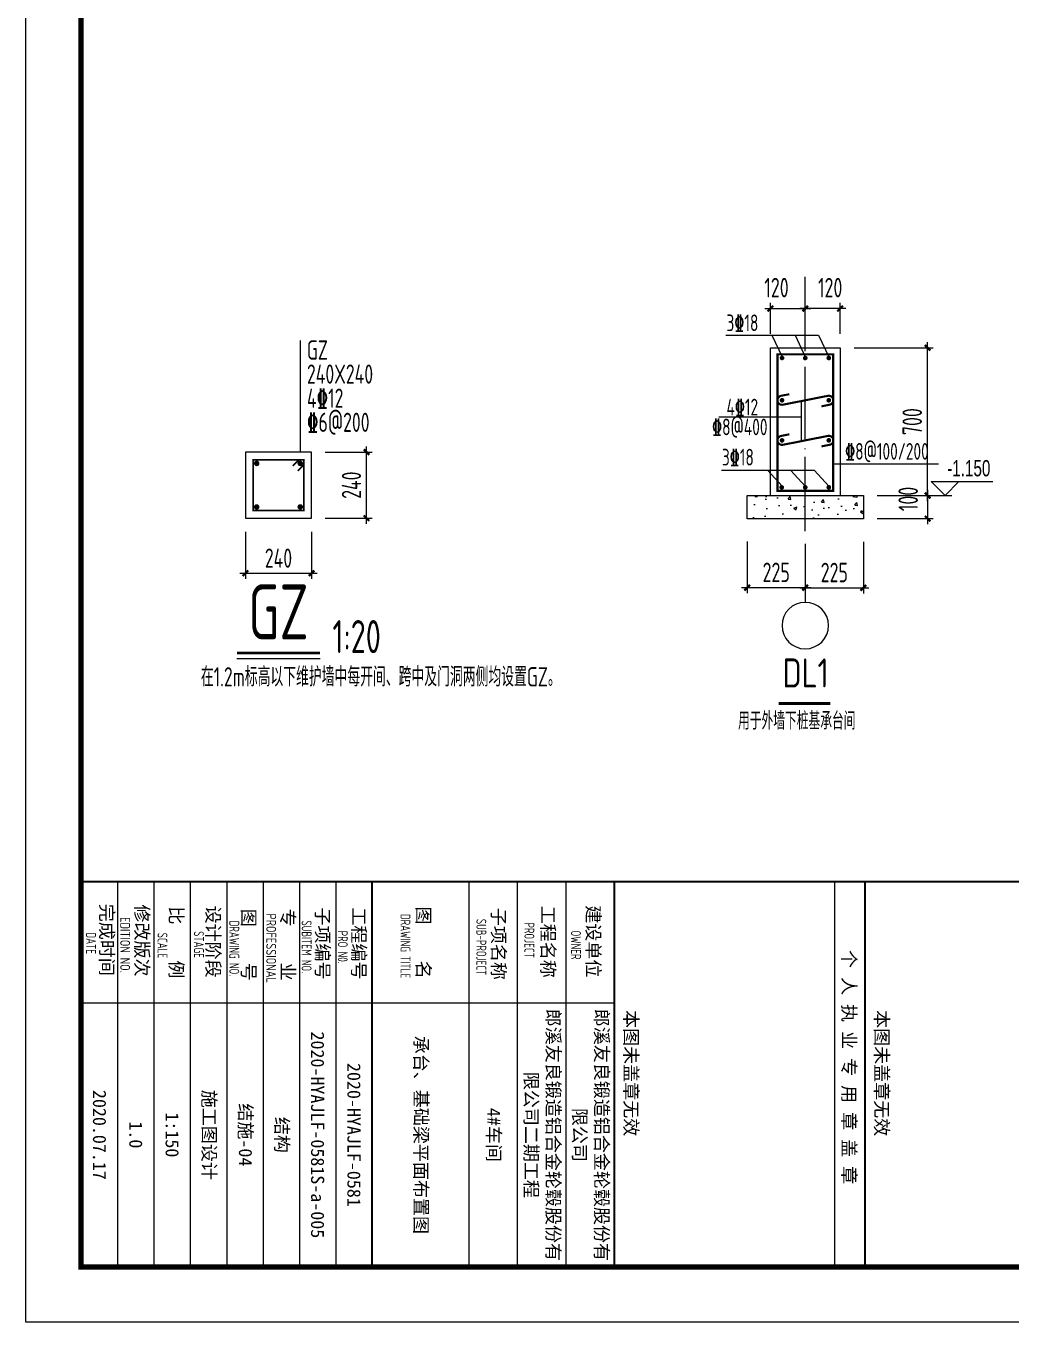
# Model space of a CAD drawing. Extents: x 14475413 to 15955882, y -732572 to -282951.
# Drawn here: x 14657709 to 14684534, y -624250 to -588937 of the extents above; entities that cross this region are included whole.
import ezdxf
from ezdxf.enums import TextEntityAlignment as Align

# ---------------------------------------------------------------- set-up
doc = ezdxf.new("R2010")
doc.units = 0
doc.header["$LTSCALE"] = 1000
doc.header["$MEASUREMENT"] = 0
doc.linetypes.add('DOTE', pattern=[2.42, 2, -0.2, 0.02, -0.2])
for name, color, linetype in [('3T_WOOD', 21, 'Continuous'), ('AXIS', 3, 'Continuous'), ('AXIS_TEXT', 7, 'Continuous'), ('COLU_DE', 7, 'Continuous'), ('COLU_DE_DIM', 3, 'Continuous'), ('COLU_DE_NUM', 7, 'Continuous'), ('COLU_DE_REIN', 1, 'Continuous'), ('COLU_DE_TEXT', 7, 'Continuous'), ('DOTE', 1, 'DOTE'), ('LZ_DIM', 3, 'Continuous'), ('LZ_HATCH', 253, 'Continuous'), ('LZ_LINE', 7, 'Continuous'), ('LZ_OTHER', 7, 'Continuous'), ('LZ_STEEL', 1, 'Continuous'), ('PUB_TEXT', 7, 'Continuous'), ('PUB_TITLE', 4, 'Continuous'), ('REIN', 1, 'Continuous'), ('TEXT', 7, 'Continuous'), ('THICK', 6, 'Continuous'), ('TK', 4, 'Continuous'), ('梁__实线', 4, 'Continuous'), ('灰土垫层', 215, 'Continuous')]:
    doc.layers.add(name, color=color, linetype=linetype)
doc.styles.add('COMPLEX', font='COMPLEX')
doc.styles.add('TSSD_Dimension', font='Tssdeng.shx', dxfattribs={"width": 0.7, "bigfont": 'hztxt.shx'})
doc.styles.add('TSSD_Label', font='tssdeng.shx', dxfattribs={"width": 0.7, "bigfont": 'hztxt.shx'})
doc.styles.add('TSSD_REIN', font='tssdeng.shx', dxfattribs={"width": 0.7, "bigfont": 'tssdchn.shx'})
doc.styles.add('图签宋体', font='', dxfattribs={"height": 300})
doc.styles.add('天和', font='天和字符.shx', dxfattribs={"width": 0.7, "bigfont": '天和汉字.shx'})
doc.styles.get('图签宋体').set_extended_font_data('NSimSun')
doc.dimstyles.new('TSSD_20_150', dxfattribs={"dimtxt": 525, "dimasz": 150, "dimexe": 150, "dimexo": 375, "dimgap": 150, "dimtad": 1, "dimdec": 0, "dimlfac": 0.133333, "dimzin": 0, "dimdsep": 46, "dimtxsty": 'TSSD_Dimension', "dimblk": 'ARCHTICK', "dimblk1": 'ARCHTICK', "dimblk2": 'ARCHTICK', "dimcen": 0, "dimdle": 150, "dimclrt": 7, "dimadec": 0, "dimazin": 0, "dimtfac": 1, "dimtdec": 0, "dimtix": 1, "dimtmove": 2, "dimatfit": 3, "dimfxl": 0, "dimtolj": 1, "dimtzin": 0, "dimarcsym": 0})
doc.dimstyles.new('TSSD_25_150', dxfattribs={"dimtxt": 525, "dimasz": 150, "dimexe": 150, "dimexo": 375, "dimgap": 150, "dimtad": 1, "dimdec": 0, "dimlfac": 0.166667, "dimzin": 0, "dimdsep": 46, "dimtxsty": 'TSSD_Dimension', "dimblk": 'ARCHTICK', "dimblk1": 'ARCHTICK', "dimblk2": 'ARCHTICK', "dimcen": 0, "dimdle": 150, "dimclrt": 7, "dimadec": 0, "dimazin": 0, "dimtfac": 1, "dimtdec": 0, "dimtix": 1, "dimtmove": 2, "dimatfit": 3, "dimfxl": 0, "dimtolj": 1, "dimtzin": 0, "dimarcsym": 0})

# ---------------------------------------------------------------- blocks, each defined once
blk = doc.blocks.new('GeYuanFrame_62714837', base_point=(20.09, 4.53))
at = {"layer": 'PUB_TITLE'}
blk.add_lwpolyline([(1013.09, 14.53), (1013.09, 111.33)], dxfattribs=at)
at = {"layer": 'TK'}
for p, q in [((991.09, 102.53), (1061.09, 102.53)), ((991.09, 93.73), (1061.09, 93.73)), ((991.09, 84.93), (1013.09, 84.93)), ((991.09, 84.93), (1061.09, 84.93)), ((991.09, 67.37), (1061.09, 67.37)), ((991.09, 67.33), (1061.09, 67.33)), ((991.09, 60.77), (1061.09, 60.77)), ((991.09, 54.17), (1061.09, 54.17)), ((991.09, 47.57), (1061.09, 47.57)), ((991.09, 40.97), (1061.09, 40.97)), ((991.09, 34.37), (1061.09, 34.37)), ((991.09, 27.77), (1061.09, 27.77)), ((991.09, 21.17), (1061.09, 21.17)), ((991.09, 14.53), (1061.09, 14.53))]:
    blk.add_line(p, q, dxfattribs=at)
blk.add_lwpolyline([(20.09, 4.53), (20.09, 598.53), (1071.09, 598.53), (1071.09, 4.53)], close=True, dxfattribs=at)
at = {"layer": 'TK', "const_width": 1}
blk.add_lwpolyline([(45.09, 588.53), (1061.09, 588.53), (1061.09, 14.53), (45.09, 14.53)], close=True, dxfattribs=at)
at = {"layer": 'TK'}
for points, const_width in [([(991.09, 588.53), (991.09, 14.53)], 0.4), ([(991.09, 156.83), (1061.09, 156.83)], 0.35), ([(991.09, 111.33), (1061.09, 111.33)], 0.35), ([(991.09, 67.37), (1061.09, 67.37)], 0.35)]:
    blk.add_lwpolyline(points, dxfattribs=dict(at, const_width=const_width))
blk.add_lwpolyline([(991.09, 151.33), (1061.09, 151.33)], dxfattribs=at)
at = {"layer": 'TK', "style": '图签宋体'}
for s, p in [('本图未盖章无效', (1014.43, 158.7)), ('个 人 执 业 专 用 章 盖 章', (1003.52, 152.77)), ('本图未盖章无效', (1014.43, 113.2)), ('建设单位', (995.39, 106.33)), ('工程名称', (995.47, 98.12)), ('子项名称', (995.85, 89.14)), ('图    名', (995.63, 75.5)), ('工程编号', (995.77, 63.77)), ('子项编号', (995.77, 57.19)), ('专    业', (996.01, 50.88)), ('图    号', (996.02, 43.77)), ('设计阶段', (995.45, 37.32)), ('比    例', (995.59, 30.63)), ('修改版次', (995.24, 24.41)), ('完成时间', (995.11, 18.02))]:
    blk.add_text(s, height=2.4, dxfattribs=at).set_placement(p)
at = {"layer": 'TK', "style": 'TSSD_REIN'}
for s, width, p in [('OWNER', 0.7, (999.98, 103.48)), ('PROJECT', 0.7, (998.52, 95.02)), ('SUB-PROJECT', 0.7, (997.86, 86.3)), ('DRAWING TITLE', 0.7, (996.97, 72.53)), ('PRO N0.', 0.7, (1000.01, 61.15)), ('SUBITEM NO.', 0.7, (998.15, 54.58)), ('PROFESSIONAL', 0.8, (996.88, 48.15)), ('DRAWING NO.', 0.7, (998.19, 41.45)), ('STAGE', 0.7, (1000.09, 35.03)), ('SCALE', 0.7, (1000.38, 28.42)), ('EDITION NO.', 0.8, (997.53, 21.64)), ('DATE', 0.7, (1000.33, 15.45))]:
    blk.add_text(s, height=1.8, dxfattribs=dict(at, width=width)).set_placement(p)
at = {"layer": 'TK', "char_height": 2.4, "width": 48, "attachment_point": 5, "style": '图签宋体'}
for s, insert in [('郎溪友良锻造铝合金轮毂股份有限公司', (1037.09, 106.93)), ('郎溪友良锻造铝合金轮毂股份有限公司二期工程', (1037.09, 98.13)), ('4#车间', (1037.09, 89.33)), ('承台、基础梁平面布置图', (1037.09, 76.13)), ('2020-HYAJLF-0581', (1037.09, 64.07)), ('2020-HYAJLF-0581S-a-005', (1037.09, 57.47)), ('结构', (1037.09, 50.87)), ('结施-04', (1037.09, 44.27)), ('施工图设计', (1037.09, 37.67)), ('1:150', (1037.09, 31.07)), ('1.0', (1037.09, 24.47)), ('2020.07.17', (1037.09, 17.88))]:
    blk.add_mtext(s, dxfattribs=dict(at, insert=insert))
blk = doc.blocks.new('_ArchTick')
at = {"color": 0, "linetype": 'ByBlock', "const_width": 0.4}
blk.add_lwpolyline([(-0.5, -0.5), (0.5, 0.5)], dxfattribs=at)
blk = doc.blocks.new('*D633')
at = {"layer": 'COLU_DE_DIM', "color": 0, "lineweight": -2}
for p, q in [((14946175, -415445), (14946175, -414615)), ((14947112, -415445), (14947112, -414615)), ((14946025, -414765), (14947262, -414765))]:
    blk.add_line(p, q, dxfattribs=at)
at = {"layer": 'Defpoints', "color": 0}
for p in [(14947112, -414765), (14946175, -415820), (14947112, -415820)]:
    blk.add_point(p, dxfattribs=at)
at = {"layer": 'COLU_DE_DIM', "color": 0, "lineweight": -2, "xscale": 150, "yscale": 150, "zscale": 150, "rotation": 180}
blk.add_blockref('_ArchTick', (14946175, -414765), dxfattribs=at)
at = {"layer": 'COLU_DE_DIM', "color": 0, "lineweight": -2, "xscale": 150, "yscale": 150, "zscale": 150}
blk.add_blockref('_ArchTick', (14947112, -414765), dxfattribs=at)
at = {"layer": 'COLU_DE_DIM', "color": 7, "insert": (14946339, -414202), "char_height": 525, "attachment_point": 5, "style": 'TSSD_Dimension'}
blk.add_mtext('\\A1;120', dxfattribs=at)
blk = doc.blocks.new('*D628')
at = {"layer": 'COLU_DE_DIM', "color": 0, "lineweight": -2}
for p, q in [((14950403, -419946), (14950403, -415670)), ((14948425, -415820), (14950553, -415820)), ((14949050, -419796), (14950553, -419796))]:
    blk.add_line(p, q, dxfattribs=at)
at = {"layer": 'Defpoints', "color": 0}
for p in [(14948050, -415820), (14950403, -415820), (14948675, -419796)]:
    blk.add_point(p, dxfattribs=at)
at = {"layer": 'COLU_DE_DIM', "color": 0, "lineweight": -2, "xscale": 150, "yscale": 150, "zscale": 150}
for p, rotation in [((14950403, -415820), 90), ((14950403, -419796), 270)]:
    blk.add_blockref('_ArchTick', p, dxfattribs=dict(at, rotation=rotation))
at = {"layer": 'COLU_DE_DIM', "color": 7, "insert": (14949990, -417808), "char_height": 525, "attachment_point": 5, "rotation": 90, "style": 'TSSD_Dimension'}
blk.add_mtext('\\A1;700', dxfattribs=at)
blk = doc.blocks.new('*D629')
at = {"layer": 'COLU_DE_DIM', "color": 0, "lineweight": -2}
for p, q in [((14947112, -415445), (14947112, -414615)), ((14948050, -415445), (14948050, -414615)), ((14948200, -414765), (14946962, -414765))]:
    blk.add_line(p, q, dxfattribs=at)
at = {"layer": 'Defpoints', "color": 0}
for p in [(14947112, -414765), (14947112, -415820), (14948050, -415820)]:
    blk.add_point(p, dxfattribs=at)
at = {"layer": 'COLU_DE_DIM', "color": 0, "lineweight": -2, "xscale": 150, "yscale": 150, "zscale": 150, "rotation": 180}
blk.add_blockref('_ArchTick', (14947112, -414765), dxfattribs=at)
at = {"layer": 'COLU_DE_DIM', "color": 0, "lineweight": -2, "xscale": 150, "yscale": 150, "zscale": 150}
blk.add_blockref('_ArchTick', (14948050, -414765), dxfattribs=at)
at = {"layer": 'COLU_DE_DIM', "color": 7, "insert": (14947783, -414202), "char_height": 525, "attachment_point": 5, "style": 'TSSD_Dimension'}
blk.add_mtext('\\A1;120', dxfattribs=at)
blk = doc.blocks.new('_AXISO')
blk.add_circle((0, 0), 0.5)
at = {"layer": 'AXIS_TEXT', "style": 'COMPLEX', "width": 1.041667}
blk.add_attdef('A', text='', height=0.56, dxfattribs=at).set_placement((-0.25, -0.28), (0.25, -0.28), align=Align.FIT)
blk = doc.blocks.new('*D630')
at = {"layer": 'COLU_DE_DIM', "color": 0, "lineweight": -2}
for p, q in [((14945550, -421030), (14945550, -422425)), ((14947112, -421092), (14947112, -422425)), ((14945400, -422275), (14947262, -422275))]:
    blk.add_line(p, q, dxfattribs=at)
at = {"layer": 'Defpoints', "color": 0}
for p in [(14945550, -420655), (14947112, -420717), (14947112, -422275)]:
    blk.add_point(p, dxfattribs=at)
at = {"layer": 'COLU_DE_DIM', "color": 0, "lineweight": -2, "xscale": 150, "yscale": 150, "zscale": 150, "rotation": 180}
blk.add_blockref('_ArchTick', (14945550, -422275), dxfattribs=at)
at = {"layer": 'COLU_DE_DIM', "color": 0, "lineweight": -2, "xscale": 150, "yscale": 150, "zscale": 150}
blk.add_blockref('_ArchTick', (14947112, -422275), dxfattribs=at)
at = {"layer": 'COLU_DE_DIM', "color": 7, "insert": (14946331, -421862), "char_height": 525, "attachment_point": 5, "style": 'TSSD_Dimension'}
blk.add_mtext('\\A1;225', dxfattribs=at)
blk = doc.blocks.new('*D631')
at = {"layer": 'COLU_DE_DIM', "color": 0, "lineweight": -2}
for p, q in [((14947112, -421092), (14947112, -422430)), ((14948675, -421041), (14948675, -422430)), ((14946962, -422280), (14948825, -422280))]:
    blk.add_line(p, q, dxfattribs=at)
at = {"layer": 'Defpoints', "color": 0}
for p in [(14947112, -420717), (14948675, -420666), (14948675, -422280)]:
    blk.add_point(p, dxfattribs=at)
at = {"layer": 'COLU_DE_DIM', "color": 0, "lineweight": -2, "xscale": 150, "yscale": 150, "zscale": 150, "rotation": 180}
blk.add_blockref('_ArchTick', (14947112, -422280), dxfattribs=at)
at = {"layer": 'COLU_DE_DIM', "color": 0, "lineweight": -2, "xscale": 150, "yscale": 150, "zscale": 150}
blk.add_blockref('_ArchTick', (14948675, -422280), dxfattribs=at)
at = {"layer": 'COLU_DE_DIM', "color": 7, "insert": (14947894, -421867), "char_height": 525, "attachment_point": 5, "style": 'TSSD_Dimension'}
blk.add_mtext('\\A1;225', dxfattribs=at)
blk = doc.blocks.new('*D632')
at = {"layer": 'COLU_DE_DIM', "color": 0, "lineweight": -2}
for p, q in [((14950104, -419792), (14950253, -419792)), ((14950403, -419642), (14950403, -420568)), ((14949050, -420418), (14950553, -420418))]:
    blk.add_line(p, q, dxfattribs=at)
at = {"layer": 'Defpoints', "color": 0}
for p in [(14950479, -419792), (14948675, -420418), (14950403, -420418)]:
    blk.add_point(p, dxfattribs=at)
at = {"layer": 'COLU_DE_DIM', "color": 0, "lineweight": -2, "xscale": 150, "yscale": 150, "zscale": 150}
for p, rotation in [((14950403, -419792), 90), ((14950403, -420418), 270)]:
    blk.add_blockref('_ArchTick', p, dxfattribs=dict(at, rotation=rotation))
at = {"layer": 'COLU_DE_DIM', "color": 7, "insert": (14949881, -419888), "char_height": 525, "attachment_point": 5, "rotation": 90, "style": 'TSSD_Dimension'}
blk.add_mtext('\\A1;100', dxfattribs=at)
blk = doc.blocks.new('*D663')
at = {"layer": 'COLU_DE_DIM', "color": 0, "lineweight": -2}
for p, q in [((14665861, -600549), (14667136, -600549)), ((14666986, -602499), (14666986, -600399)), ((14665861, -602349), (14667136, -602349))]:
    blk.add_line(p, q, dxfattribs=at)
at = {"layer": 'Defpoints', "color": 0}
for p in [(14665486, -600549), (14666986, -600549), (14665486, -602349)]:
    blk.add_point(p, dxfattribs=at)
at = {"layer": 'COLU_DE_DIM', "color": 0, "lineweight": -2, "xscale": 150, "yscale": 150, "zscale": 150}
for p, rotation in [((14666986, -600549), 90), ((14666986, -602349), 270)]:
    blk.add_blockref('_ArchTick', p, dxfattribs=dict(at, rotation=rotation))
at = {"layer": 'COLU_DE_DIM', "color": 7, "insert": (14666573, -601449), "char_height": 525, "attachment_point": 5, "rotation": 90, "style": 'TSSD_Dimension'}
blk.add_mtext('\\A1;240', dxfattribs=at)
blk = doc.blocks.new('*D664')
at = {"layer": 'COLU_DE_DIM', "color": 0, "lineweight": -2}
for p, q in [((14663686, -602724), (14663686, -603999)), ((14665486, -602724), (14665486, -603999)), ((14663536, -603849), (14665636, -603849))]:
    blk.add_line(p, q, dxfattribs=at)
at = {"layer": 'Defpoints', "color": 0}
for p in [(14663686, -602349), (14665486, -602349), (14665486, -603849)]:
    blk.add_point(p, dxfattribs=at)
at = {"layer": 'COLU_DE_DIM', "color": 0, "lineweight": -2, "xscale": 150, "yscale": 150, "zscale": 150, "rotation": 180}
blk.add_blockref('_ArchTick', (14663686, -603849), dxfattribs=at)
at = {"layer": 'COLU_DE_DIM', "color": 0, "lineweight": -2, "xscale": 150, "yscale": 150, "zscale": 150}
blk.add_blockref('_ArchTick', (14665486, -603849), dxfattribs=at)
at = {"layer": 'COLU_DE_DIM', "color": 7, "insert": (14664586, -603437), "char_height": 525, "attachment_point": 5, "style": 'TSSD_Dimension'}
blk.add_mtext('\\A1;240', dxfattribs=at)
blk = doc.blocks.new('Q23131232131')
at = {"layer": 'LZ_HATCH', "ltscale": 0.01}
h = blk.add_hatch(dxfattribs=at)
h.set_pattern_fill('AR-CONC', color=256, scale=125, style=0)
h.set_pattern_definition([(50, (14715636.9, -587608.9), (896.5752, -78.4402), [93.75, -1031.25]), (355, (14715636.9, -587608.9), (-173.4392, 940.2402), [75, -825]), (100.4514, (14715711.6, -587615.45), (723.1367, 861.7994), [79.6752, -876.4276]), (46.1842, (14715636.9, -587358.9), (1334.0513, -206.8988), [140.625, -1546.875]), (96.6356, (14715748, -587376.2), (1168.3284, 1217.6473), [119.513, -1314.641]), (351.1842, (14715636.9, -587358.9), (1168.3274, 1217.648), [112.5, -1237.5]), (21, (14715761.9, -587421.4), (746.1338, -503.2736), [93.75, -1031.25]), (326, (14715761.9, -587421.4), (304.1442, 906.4376), [75, -825]), (71.4514, (14715824.1, -587463.35), (1050.2783, 403.163), [79.6752, -876.4276]), (37.5, (14715636.88, -587608.9), (15.19982, 416.1173), [0, -815, 0, -837.5, 0, -828.125]), (7.5, (14715636.9, -587608.9), (328.8369, 493.01464), [0, -477.5, 0, -796.25, 0, -315.625]), (327.5, (14715358.13, -587608.9), (667.27805, -28.1936), [0, -312.5, 0, -975, 0, -1293.75]), (317.5, (14715233.13, -587608.9), (728.9827, 125.1312), [0, -406.25, 0, -647.5, 0, -918.75])])
h.paths.add_polyline_path([(14945550, -419792.1), (14948675, -419792.1), (14948675, -420420.8), (14945550, -420420.8)])
at = {"color": 2}
blk.add_line((14947862.5, -418942), (14950696.1, -418942), dxfattribs=at)
at = {"layer": 'AXIS'}
blk.add_line((14947112.5, -421091.6), (14947112.5, -422670.5), dxfattribs=at)
at = {"layer": 'DOTE', "linetype": 'DOTE'}
blk.add_line((14947112.5, -420752.6), (14947112.5, -413846.1), dxfattribs=at)
at = {"layer": 'LZ_DIM', "ltscale": 0.01}
blk.add_line((14950483.1, -419795.8), (14951052.5, -419795.8), dxfattribs=at)
at = {"layer": 'LZ_LINE', "linetype": 'Continuous'}
for p, q in [((14946175, -419792.1), (14946175, -415819.6)), ((14946175, -415819.6), (14948050, -415819.6)), ((14948050, -415819.6), (14948050, -419794.1))]:
    blk.add_line(p, q, dxfattribs=at)
at = {"layer": 'LZ_OTHER'}
for p, q in [((14944977.7, -415483.7), (14947471.5, -415483.7)), ((14946212.9, -415483.7), (14946487.4, -416064.9)), ((14946837.9, -415483.7), (14947112.4, -416064.9)), ((14947471.5, -415483.7), (14947745.3, -416063.4)), ((14947011.1, -418328.7), (14947011.1, -417253.6)), ((14947011.1, -417685.8), (14944785, -417685.8)), ((14947360.8, -419124.6), (14944863.8, -419124.6)), ((14946102.2, -419124.6), (14946487.4, -419545.8)), ((14946727.2, -419124.6), (14947112.4, -419545.8)), ((14947360.8, -419124.6), (14947745.3, -419544.3))]:
    blk.add_line(p, q, dxfattribs=at)
at = {"layer": 'LZ_STEEL', "color": 4, "const_width": 62.5}
blk.add_lwpolyline([(14946362.5, -415996.7), (14947862.5, -415996.7), (14947862.5, -419670.8), (14946362.5, -419670.8), (14946362.5, -415996.7)], dxfattribs=at)
for points in [[(14946487.5, -416063.4, 1), (14946487.5, -416125.9, 1)], [(14947112.5, -416064.7, 1), (14947112.5, -416127.2, 1)], [(14947745.3, -416063.4, 1), (14947745.3, -416125.9, 1)], [(14946487.5, -417201.5, 1), (14946487.5, -417264, 1)], [(14947745.3, -417201.5, 1), (14947745.3, -417264, 1)], [(14946487.5, -418280.2, 1), (14946487.5, -418342.7, 1)], [(14947745.3, -418280.2, 1), (14947745.3, -418342.7, 1)], [(14946479.2, -419545.8, 1), (14946479.2, -419608.3, 1)], [(14947112.5, -419545.8, 1), (14947112.5, -419608.3, 1)], [(14947745.3, -419544.3, 1), (14947745.3, -419606.8, 1)]]:
    blk.add_lwpolyline(points, format="xyb", close=True, dxfattribs=at)
at = {"layer": 'PUB_TEXT', "color": 7}
for p, q in [((14950496.4, -419420.8), (14951246.4, -419420.8)), ((14950871.4, -419795.8), (14950496.4, -419420.8)), ((14951246.4, -419420.8), (14950871.4, -419795.8)), ((14950871.4, -419420.8), (14952161.4, -419420.8))]:
    blk.add_line(p, q, dxfattribs=at)
at = {"layer": 'REIN', "color": 4, "const_width": 56.2}
for points in [[(14946684.6, -417069.6), (14946463.9, -417113.2, 0.9997835), (14946511, -417352.4), (14947721.7, -417113.2, -1.0002165), (14947768.9, -417352.4), (14947548.2, -417396)], [(14946684.6, -418148.3), (14946463.9, -418191.9, 0.9997835), (14946511, -418431), (14947721.7, -418191.9, -1.0002165), (14947768.9, -418431), (14947548.2, -418474.6)]]:
    blk.add_lwpolyline(points, format="xyb", dxfattribs=at)
at = {"layer": 'THICK', "const_width": 78.1}
blk.add_lwpolyline([(14946400.8, -425390.8), (14947785.5, -425390.8)], dxfattribs=at)
at = {"layer": '梁__实线'}
blk.add_lwpolyline([(14945550, -419792.1), (14948675, -419792.1), (14948675, -420420.8), (14945550, -420420.8)], close=True, dxfattribs=at)
at = {"layer": '灰土垫层'}
for p, q in [((14945550, -420422.4), (14945550, -419792.1)), ((14948675, -419795.8), (14948675, -420420.8)), ((14948675, -420420.8), (14945550, -420422.4))]:
    blk.add_line(p, q, dxfattribs=at)
at = {"layer": 'AXIS', "xscale": -1250, "yscale": 1250, "zscale": 1250, "rotation": 180}
blk.add_blockref('_AXISO', (14947112.5, -423295.5), dxfattribs=at)
at = {"layer": 'PUB_TEXT', "style": 'TSSD_REIN', "width": 0.7}
for s, p in [('3\x8418', (14944993.4, -415374.2)), ('4\x8412', (14944993.4, -417640.5)), ('\x848@400', (14944606.4, -418175)), ('\x848@100/200', (14948185, -418832.7)), ('3\x8418', (14944871.1, -418988.8))]:
    blk.add_text(s, height=450, dxfattribs=at).set_placement(p)
at = {"layer": 'PUB_TEXT', "color": 7, "width": 0.7}
for s, height, style, p in [('-1.150', 437.5, '天和', (14951510.8, -419060.3)), ('用于外墙下桩基承台间', 475, 'TSSD_REIN', (14946884.4, -425834))]:
    blk.add_text(s, height=height, dxfattribs=dict(at, style=style)).set_placement(p, align=Align.MIDDLE)
at = {"layer": 'TEXT', "style": 'TSSD_REIN', "width": 0.8}
blk.add_text('DL1', height=781.25, dxfattribs=at).set_placement((14947121.5, -425195.4, 5437.6), align=Align.BOTTOM_CENTER)
at = {"layer": 'COLU_DE_DIM'}
dim = blk.add_linear_dim(base=(14947112.5, -414764.9), p1=(14946175, -415819.6), p2=(14947112.5, -415819.6), text='120', dimstyle='TSSD_25_150', dxfattribs=at)
dim.commit()
dim.dimension.update_dxf_attribs({"geometry": '*D633', "text_midpoint": (14946339.4, -414202.4), "dimtype": 128})
for base, p1, p2, angle, text, picture, middle in [((14947112.5, -414764.9), (14948050, -415819.6), (14947112.5, -415819.6), 180, '120', '*D629', (14947783.5, -414202.4)), ((14950402.6, -420417.7), (14950479.1, -419792), (14948675, -420417.7), 90, '100', '*D632', (14949880.6, -419888.3))]:
    dim = blk.add_linear_dim(base=base, p1=p1, p2=p2, angle=angle, text=text, dimstyle='TSSD_25_150', dxfattribs=at)
    dim.commit()
    dim.dimension.update_dxf_attribs({"geometry": picture, "text_midpoint": middle, "dimtype": 128})
dim = blk.add_linear_dim(base=(14950402.6, -415819.6), p1=(14948675, -419795.8), p2=(14948050, -415819.6), angle=90, text='700', dimstyle='TSSD_25_150', dxfattribs=at)
dim.commit()
dim.dimension.update_dxf_attribs({"geometry": '*D628', "text_midpoint": (14949990.1, -417807.7)})
for base, p1, p2, picture, middle in [((14947112.5, -422274.6), (14945550, -420654.7), (14947112.5, -420716.6), '*D630', (14946331.2, -421862.1)), ((14948675, -422279.9), (14947112.5, -420716.6), (14948675, -420665.6), '*D631', (14947893.7, -421867.4))]:
    dim = blk.add_linear_dim(base=base, p1=p1, p2=p2, text='225', dimstyle='TSSD_25_150', dxfattribs=at)
    dim.commit()
    dim.dimension.update_dxf_attribs({"geometry": picture, "text_midpoint": middle})

msp = doc.modelspace()

# ---------------------------------------------------------------- linework, layer by layer
at = {"layer": 'COLU_DE'}
msp.add_lwpolyline([(14665485.8, -600549.4), (14663685.8, -600549.4), (14663685.8, -602349.4), (14665485.8, -602349.4)], close=True, dxfattribs=at)
at = {"layer": 'COLU_DE_NUM'}
msp.add_line((14663455, -606174.4), (14665716.6, -606174.4), dxfattribs=at)
at = {"layer": 'COLU_DE_NUM', "const_width": 75}
msp.add_lwpolyline([(14663455, -606024.4), (14665716.6, -606024.4)], dxfattribs=at)
at = {"layer": 'COLU_DE_REIN', "const_width": 45}
msp.add_lwpolyline([(14665111.8, -601061.4), (14665275.8, -600897.3), (14665275.8, -600759.4), (14663895.8, -600759.4), (14663895.8, -602139.4), (14665275.8, -602139.4), (14665275.8, -600759.4), (14665137.9, -600759.4), (14664973.9, -600923.5)], dxfattribs=at)
at = {"layer": 'COLU_DE_REIN', "const_width": 75}
for points in [[(14663955.8, -600856.9, 1), (14664030.8, -600856.9, 1)], [(14665140.8, -600856.9, 1), (14665215.8, -600856.9, 1)], [(14663955.8, -602041.9, 1), (14664030.8, -602041.9, 1)], [(14665140.8, -602041.9, 1), (14665215.8, -602041.9, 1)]]:
    msp.add_lwpolyline(points, format="xyb", close=True, dxfattribs=at)
at = {"layer": 'COLU_DE_TEXT'}
msp.add_line((14665185.8, -600549.4), (14665185.8, -597504.4), dxfattribs=at)

# ---------------------------------------------------------------- block references
at = {"xscale": 150, "yscale": 150, "zscale": 150, "rotation": 270}
msp.add_blockref('GeYuanFrame_62714837', (14657709.1, -466600), dxfattribs=at)
at = {"layer": '3T_WOOD', "xscale": 1.012499999720603, "yscale": 1.012499999982538, "zscale": 1.0125}
msp.add_blockref('Q23131232131', (-455021.1, -176687.7), dxfattribs=at)

# ---------------------------------------------------------------- texts
at = {"layer": 'COLU_DE_NUM', "style": 'TSSD_Label', "width": 0.7}
msp.add_text('GZ', height=1500, dxfattribs=at).set_placement((14664585.8, -604899.4), align=Align.MIDDLE)
msp.add_text('1:20', height=900, dxfattribs=at).set_placement((14666055.8, -606024.4))
at = {"layer": 'COLU_DE_TEXT', "style": 'TSSD_REIN', "width": 0.7}
for s, p in [('GZ', (14665360.8, -598029.4)), ('240X240', (14665360.8, -598685.7)), ('4\x8412', (14665360.8, -599341.9)), ('\x846@200', (14665360.8, -599998.2)), ('在1.2m标高以下维护墙中每开间、跨中及门洞两侧均设置GZ。', (14662471.5, -606932.4))]:
    msp.add_text(s, height=525, dxfattribs=at).set_placement(p)

# ---------------------------------------------------------------- dimensions: what is measured, and where the dimension line sits
at = {"layer": 'COLU_DE_DIM'}
for p1, p2, picture, middle in [((14665485.8, -602349.4), (14665485.8, -600549.4), '*D663', (14666573.3, -601449.4)), ((14663685.8, -602349.4), (14665485.8, -602349.4), '*D664', (14664585.8, -603436.9))]:
    dim = msp.add_aligned_dim(p1=p1, p2=p2, distance=-1500, dimstyle='TSSD_20_150', dxfattribs=at)
    dim.commit()
    dim.dimension.update_dxf_attribs({"geometry": picture, "text_midpoint": middle})

doc.saveas('drawing.dxf')
